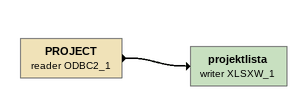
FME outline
PROJECT (reader ODBC2_1)
    -> projektlista (writer XLSXW_1)
projektlista (writer XLSXW_1)
